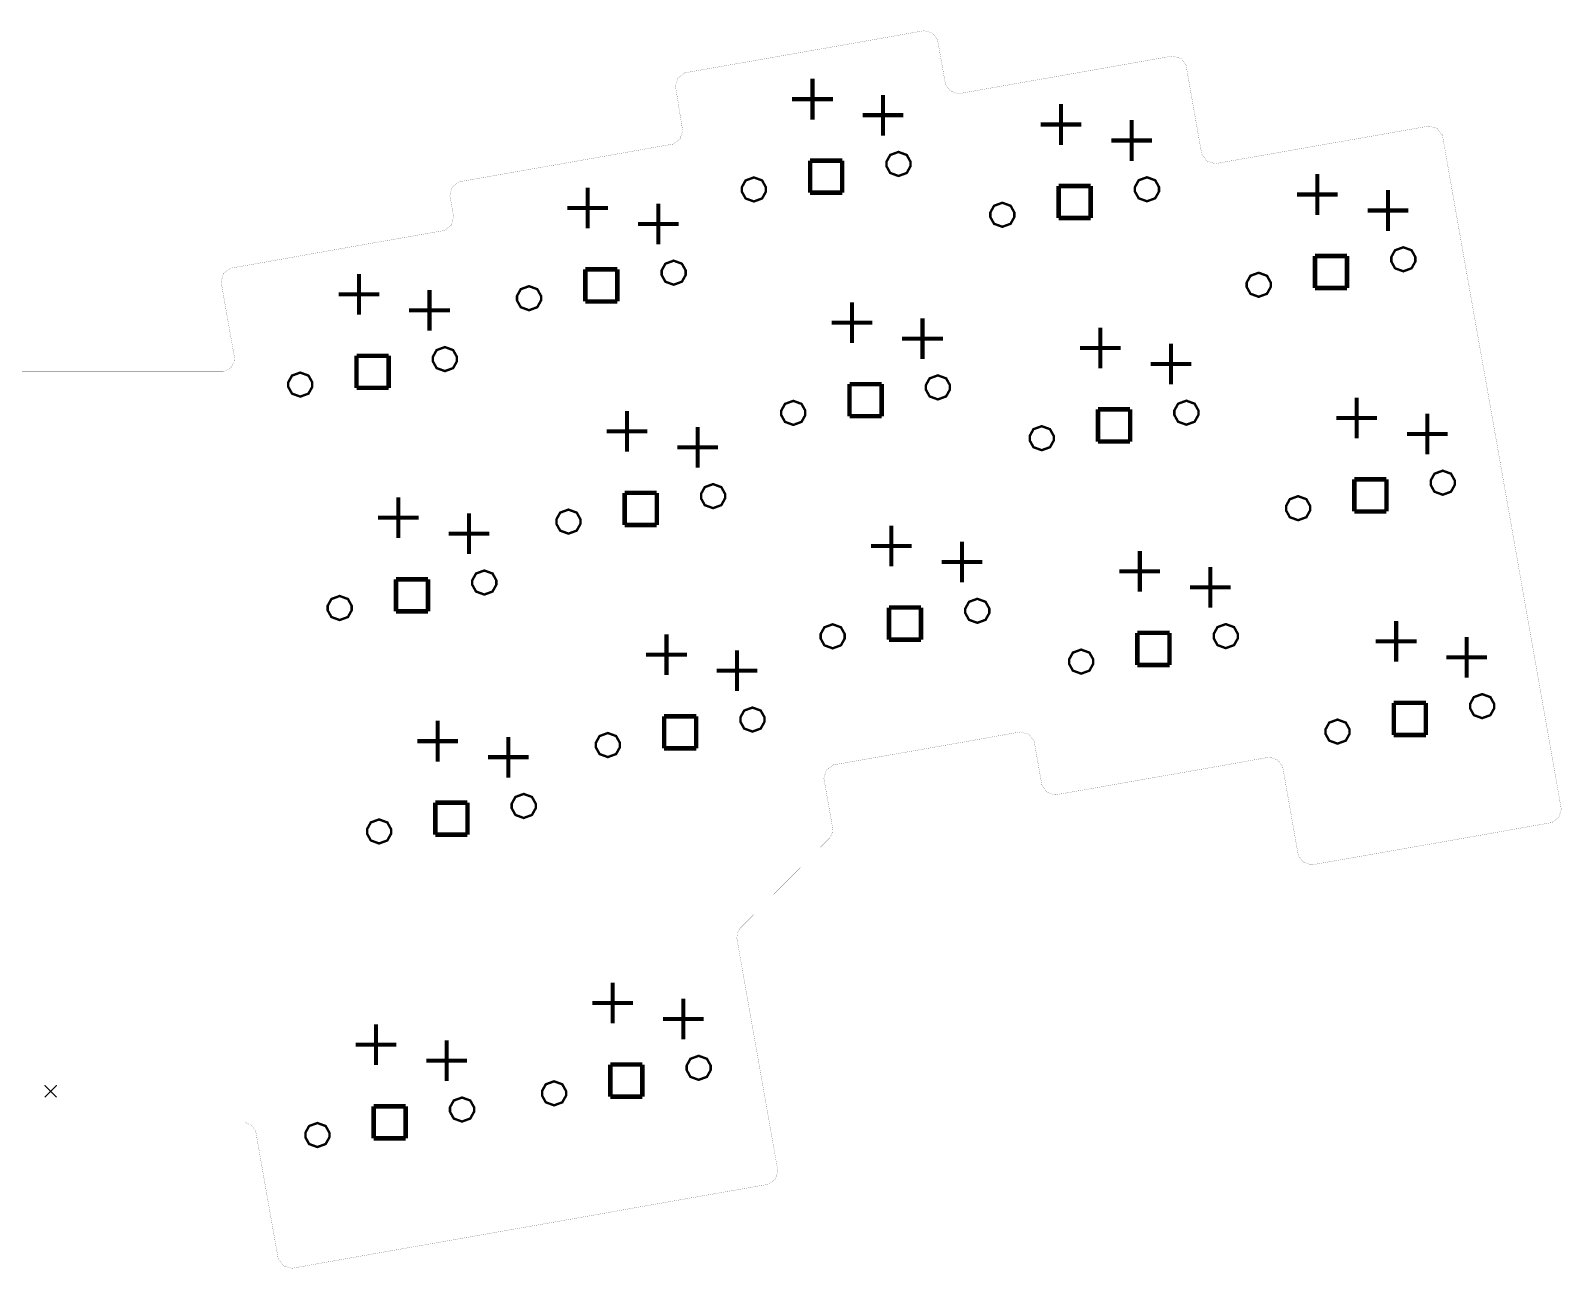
# Model space of a CAD drawing. Extents: x 0.23 to 9.34, y 0.11 to 4.43.
# Drawn here: x 4.824 to 9.339, y 0.778 to 4.429 of the extents above; entities that cross this region are included whole.
import ezdxf

# ---------------------------------------------------------------- set-up
doc = ezdxf.new("R2010")
doc.units = 0
doc.layers.get('0').update_dxf_attribs({"linetype": 'CONTINUOUS'})

msp = doc.modelspace()

# ---------------------------------------------------------------- linework, layer by layer
at = {"color": 173}
for points, const_width in [([(7.45449, 4.428), (6.759, 4.30539)], 0.000394), ([(7.50011, 4.39606), (7.49914, 4.40142), (7.48389, 4.4215), (7.45979, 4.42899), (7.45449, 4.428)], 0.000394), ([(7.52126, 4.27588), (7.50011, 4.39606)], 0.000394), ([(8.18722, 4.35335), (7.56689, 4.24393)], 0.000394), ([(8.23286, 4.3214), (8.23188, 4.32676), (8.21664, 4.34685), (8.19254, 4.35433), (8.18722, 4.35335)], 0.000394), ([(6.759, 4.30539), (6.75369, 4.30447), (6.73372, 4.28944), (6.72607, 4.26568), (6.72694, 4.26036)], 0.000394), ([(7.13015, 4.28694), (7.13015, 4.16689)], 0.012008), ([(8.27729, 4.06939), (8.23286, 4.3214)], 0.000394), ([(6.72694, 4.26036), (6.74653, 4.13867)], 0.000394), ([(7.33837, 4.23969), (7.33837, 4.11963)], 0.012008), ([(7.52126, 4.27588), (7.52219, 4.27056), (7.53743, 4.25049), (7.56153, 4.243), (7.56689, 4.24393)], 0.000394), ([(7.0701, 4.22689), (7.19021, 4.22689)], 0.012008), ([(7.8629, 4.21224), (7.8629, 4.09218)], 0.012008), ([(7.27832, 4.17969), (7.39839, 4.17969)], 0.012008), ([(7.8029, 4.15224), (7.92296, 4.15224)], 0.012008), ([(8.07112, 4.16504), (8.07112, 4.04492)], 0.012008), ([(6.71451, 4.09364), (6.71978, 4.09462), (6.73969, 4.1096), (6.74735, 4.13336), (6.74653, 4.13867)], 0.000394), ([(8.01107, 4.10499), (8.13118, 4.10499)], 0.012008), ([(8.94325, 4.14681), (8.32292, 4.03743)], 0.000394), ([(8.98887, 4.1149), (8.9879, 4.12028), (8.97265, 4.14031), (8.94857, 4.14779), (8.94325, 4.14681)], 0.000394), ([(9.33751, 2.13753), (8.98887, 4.1149)], 0.000394), ([(6.71451, 4.09364), (6.09358, 3.98415)], 0.000394), ([(8.27729, 4.06939), (8.27821, 4.06407), (8.29346, 4.044), (8.31754, 4.03651), (8.32292, 4.03743)], 0.000394), ([(7.21783, 4.04546), (7.12315, 4.04546)], 0.013386), ([(7.12315, 4.04546), (7.12315, 3.95085)], 0.013386), ([(7.21783, 3.95085), (7.21783, 4.04546)], 0.013386), ([(6.09358, 3.98415), (6.08822, 3.98324), (6.06814, 3.96799), (6.06065, 3.9439), (6.06164, 3.93853)], 0.000394), ([(7.95057, 3.97081), (7.8559, 3.97081)], 0.013386), ([(7.8559, 3.97081), (7.8559, 3.87614)], 0.013386), ([(7.95057, 3.87614), (7.95057, 3.97081)], 0.013386), ([(8.61893, 4.00575), (8.61893, 3.88569)], 0.012008), ([(6.06164, 3.93853), (6.07118, 3.88428)], 0.000394), ([(6.46712, 3.96615), (6.46712, 3.84608)], 0.012008), ([(7.12315, 3.95085), (7.21783, 3.95085)], 0.013386), ([(8.55886, 3.94569), (8.67899, 3.94569)], 0.012008), ([(8.82715, 3.9585), (8.82715, 3.83843)], 0.012008), ([(6.03928, 3.83865), (6.0446, 3.83963), (6.06467, 3.85487), (6.0721, 3.87896), (6.07118, 3.88428)], 0.000394), ([(6.40707, 3.90608), (6.52718, 3.90608)], 0.012008), ([(6.67535, 3.91889), (6.67535, 3.79883)], 0.012008), ([(7.8559, 3.87614), (7.95057, 3.87614)], 0.013386), ([(8.76708, 3.89849), (8.88715, 3.89849)], 0.012008), ([(6.03928, 3.83865), (5.41889, 3.72928)], 0.000394), ([(6.61529, 3.85889), (6.73535, 3.85889)], 0.012008), ([(8.7066, 3.76426), (8.61193, 3.76426)], 0.013386), ([(8.61193, 3.76426), (8.61193, 3.66965)], 0.013386), ([(8.7066, 3.66965), (8.7066, 3.76426)], 0.013386), ([(5.41889, 3.72928), (5.41351, 3.72835), (5.3935, 3.71311), (5.38601, 3.68901), (5.38699, 3.68365)], 0.000394), ([(5.79249, 3.71126), (5.79249, 3.59119)], 0.012008), ([(6.55479, 3.72467), (6.46013, 3.72467)], 0.013386), ([(6.46013, 3.72467), (6.46013, 3.63004)], 0.013386), ([(6.55479, 3.63004), (6.55479, 3.72467)], 0.013386), ([(5.38699, 3.68365), (5.42486, 3.46869)], 0.000394), ([(5.73242, 3.65121), (5.85249, 3.65121)], 0.012008), ([(6.00071, 3.66401), (6.00071, 3.54394)], 0.012008), ([(8.61193, 3.66965), (8.7066, 3.66965)], 0.013386), ([(6.46013, 3.63004), (6.55479, 3.63004)], 0.013386), ([(7.24636, 3.62782), (7.24636, 3.50776)], 0.012008), ([(5.94065, 3.604), (6.06071, 3.604)], 0.012008), ([(7.18631, 3.56776), (7.30643, 3.56776)], 0.012008), ([(7.45458, 3.58057), (7.45458, 3.4605)], 0.012008), ([(7.39453, 3.52056), (7.51465, 3.52056)], 0.012008), ([(7.97911, 3.55311), (7.97911, 3.43306)], 0.012008), ([(5.88015, 3.46978), (5.78549, 3.46978)], 0.013386), ([(5.78549, 3.46978), (5.78549, 3.37517)], 0.013386), ([(5.88015, 3.37517), (5.88015, 3.46978)], 0.013386), ([(7.91911, 3.49311), (8.03917, 3.49311)], 0.012008), ([(8.18733, 3.50592), (8.18733, 3.38579)], 0.012008), ([(5.38612, 3.42247), (5.39035, 3.42247), (5.40306, 3.42632), (5.41624, 3.43658), (5.42404, 3.45133), (5.42557, 3.46457), (5.42486, 3.46869)], 0.000394), ([(8.12733, 3.44586), (8.2474, 3.44586)], 0.012008), ([(5.38612, 3.42247), (4.26264, 3.42247)], 0.000394), ([(7.33404, 3.38633), (7.23936, 3.38633)], 0.013386), ([(7.23936, 3.38633), (7.23936, 3.29172)], 0.013386), ([(7.33404, 3.29172), (7.33404, 3.38633)], 0.013386), ([(5.78549, 3.37517), (5.88015, 3.37517)], 0.013386), ([(8.73514, 3.34663), (8.73514, 3.22657)], 0.012008), ([(6.58333, 3.30701), (6.58333, 3.18696)], 0.012008), ([(7.23936, 3.29172), (7.33404, 3.29172)], 0.013386), ([(8.06679, 3.31168), (7.97217, 3.31168)], 0.013386), ([(7.97217, 3.31168), (7.97217, 3.21701)], 0.013386), ([(8.06679, 3.21701), (8.06679, 3.31168)], 0.013386), ([(8.94336, 3.29937), (8.94336, 3.17931)], 0.012008), ([(6.52333, 3.24696), (6.64339, 3.24696)], 0.012008), ([(6.79156, 3.25976), (6.79156, 3.13971)], 0.012008), ([(8.67507, 3.28662), (8.79519, 3.28662)], 0.012008), ([(6.7315, 3.19976), (6.85161, 3.19976)], 0.012008), ([(7.97217, 3.21701), (8.06679, 3.21701)], 0.013386), ([(8.88331, 3.23936), (9.00342, 3.23936)], 0.012008), ([(6.67101, 3.06554), (6.57633, 3.06554)], 0.013386), ([(6.57633, 3.06554), (6.57633, 2.97092)], 0.013386), ([(6.67101, 2.97092), (6.67101, 3.06554)], 0.013386), ([(8.82281, 3.10514), (8.72814, 3.10514)], 0.013386), ([(8.72814, 3.10514), (8.72814, 3.01053)], 0.013386), ([(8.82281, 3.01053), (8.82281, 3.10514)], 0.013386), ([(5.90869, 3.05214), (5.90869, 2.93207)], 0.012008), ([(5.84864, 2.99208), (5.96875, 2.99208)], 0.012008), ([(6.11692, 3.00489), (6.11692, 2.88482)], 0.012008), ([(8.72814, 3.01053), (8.82281, 3.01053)], 0.013386), ([(6.05686, 2.94488), (6.17697, 2.94488)], 0.012008), ([(6.57633, 2.97092), (6.67101, 2.97092)], 0.013386), ([(7.36257, 2.96869), (7.36257, 2.84864)], 0.012008), ([(7.30257, 2.90864), (7.42264, 2.90864)], 0.012008), ([(7.57081, 2.92144), (7.57081, 2.80138)], 0.012008), ([(8.09538, 2.89399), (8.09538, 2.77393)], 0.012008), ([(7.51079, 2.86143), (7.63086, 2.86143)], 0.012008), ([(8.30354, 2.84679), (8.30354, 2.72672)], 0.012008), ([(5.99636, 2.81065), (5.90169, 2.81065)], 0.013386), ([(5.90169, 2.81065), (5.90169, 2.71604)], 0.013386), ([(5.99636, 2.71604), (5.99636, 2.81065)], 0.013386), ([(8.03532, 2.83399), (8.15539, 2.83399)], 0.012008), ([(8.24354, 2.78674), (8.36361, 2.78674)], 0.012008), ([(5.90169, 2.71604), (5.99636, 2.71604)], 0.013386), ([(7.45025, 2.72721), (7.35558, 2.72721)], 0.013386), ([(7.35558, 2.72721), (7.35558, 2.6326)], 0.013386), ([(7.45025, 2.6326), (7.45025, 2.72721)], 0.013386), ([(8.85135, 2.6875), (8.85135, 2.56743)], 0.012008), ([(6.69954, 2.64789), (6.69954, 2.52783)], 0.012008), ([(7.35558, 2.6326), (7.45025, 2.6326)], 0.013386), ([(8.183, 2.65256), (8.08837, 2.65256)], 0.013386), ([(8.08837, 2.65256), (8.08837, 2.55789)], 0.013386), ([(8.183, 2.55789), (8.183, 2.65256)], 0.013386), ([(8.79135, 2.6275), (8.9114, 2.6275)], 0.012008), ([(9.05957, 2.64031), (9.05957, 2.52018)], 0.012008), ([(6.63954, 2.58783), (6.7596, 2.58783)], 0.012008), ([(6.90776, 2.60064), (6.90776, 2.48058)], 0.012008), ([(8.99951, 2.58024), (9.11962, 2.58024)], 0.012008), ([(6.84776, 2.54064), (6.96783, 2.54064)], 0.012008), ([(8.08837, 2.55789), (8.183, 2.55789)], 0.013386), ([(8.93901, 2.44601), (8.84435, 2.44601)], 0.013386), ([(8.84435, 2.44601), (8.84435, 2.3514)], 0.013386), ([(8.93901, 2.3514), (8.93901, 2.44601)], 0.013386), ([(6.0249, 2.39301), (6.0249, 2.27294)], 0.012008), ([(6.78722, 2.40642), (6.6926, 2.40642)], 0.013386), ([(6.6926, 2.40642), (6.6926, 2.31179)], 0.013386), ([(6.78722, 2.31179), (6.78722, 2.40642)], 0.013386), ([(6.23313, 2.34576), (6.23313, 2.22569)], 0.012008), ([(7.19646, 2.26372), (7.73926, 2.35943)], 0.000394), ([(7.78489, 2.32747), (7.7839, 2.33285), (7.76867, 2.35292), (7.74457, 2.3604), (7.73926, 2.35943)], 0.000394), ([(8.84435, 2.3514), (8.93901, 2.3514)], 0.013386), ([(5.9649, 2.33296), (6.08496, 2.33296)], 0.012008), ([(6.6926, 2.31179), (6.78722, 2.31179)], 0.013386), ([(7.78489, 2.32747), (7.8061, 2.20731)], 0.000394), ([(6.17307, 2.28575), (6.29318, 2.28575)], 0.012008), ([(7.19646, 2.26372), (7.19108, 2.26281), (7.17106, 2.24756), (7.16357, 2.22347), (7.16456, 2.2181)], 0.000394), ([(7.85167, 2.17535), (8.47206, 2.28472)], 0.000394), ([(8.51764, 2.25282), (8.51665, 2.25819), (8.50142, 2.27821), (8.47737, 2.28569), (8.47206, 2.28472)], 0.000394), ([(7.18901, 2.07921), (7.16456, 2.2181)], 0.000394), ([(8.51764, 2.25282), (8.56207, 2.00082)], 0.000394), ([(7.8061, 2.20731), (7.80701, 2.20199), (7.82226, 2.18192), (7.84631, 2.17443), (7.85167, 2.17535)], 0.000394), ([(6.11257, 2.15153), (6.0179, 2.15153)], 0.013386), ([(6.0179, 2.15153), (6.0179, 2.05692)], 0.013386), ([(6.11257, 2.05692), (6.11257, 2.15153)], 0.013386), ([(9.30561, 2.0919), (9.31093, 2.09289), (9.331, 2.10813), (9.33843, 2.13222), (9.33751, 2.13753)], 0.000394), ([(7.17822, 2.04465), (7.18044, 2.04693), (7.18782, 2.06065), (7.18956, 2.07607), (7.18901, 2.07921)], 0.000394), ([(8.60769, 1.96886), (9.30561, 2.0919)], 0.000394), ([(6.0179, 2.05692), (6.11257, 2.05692)], 0.013386), ([(6.9184, 1.78288), (7.17822, 2.04465)], 0.000394), ([(8.56207, 2.00082), (8.56299, 1.9955), (8.57824, 1.97542), (8.60232, 1.96793), (8.60769, 1.96886)], 0.000394), ([(6.9184, 1.78288), (6.91613, 1.78065), (6.90875, 1.76693), (6.90696, 1.75146), (6.90756, 1.74832)], 0.000394), ([(7.02707, 1.07048), (6.90756, 1.74832)], 0.000394), ([(6.5409, 1.6205), (6.5409, 1.50043)], 0.012008), ([(6.4809, 1.56044), (6.60097, 1.56044)], 0.012008), ([(6.74914, 1.57324), (6.74914, 1.45318)], 0.012008), ([(5.84304, 1.49744), (5.84304, 1.37733)], 0.012008), ([(6.68907, 1.51324), (6.80919, 1.51324)], 0.012008), ([(6.05122, 1.45019), (6.05122, 1.33013)], 0.012008), ([(5.78299, 1.43739), (5.90306, 1.43739)], 0.012008), ([(5.99121, 1.39014), (6.11128, 1.39014)], 0.012008), ([(6.62858, 1.37902), (6.5339, 1.37902)], 0.013386), ([(6.5339, 1.37902), (6.5339, 1.2844)], 0.013386), ([(6.62858, 1.2844), (6.62858, 1.37902)], 0.013386), ([(4.86572, 1.31803), (4.90115, 1.28255)], 0.003543), ([(4.90115, 1.31803), (4.86572, 1.28255)], 0.003543), ([(6.5339, 1.2844), (6.62858, 1.2844)], 0.013386), ([(5.93067, 1.25597), (5.83604, 1.25597)], 0.013386), ([(5.83604, 1.25597), (5.83604, 1.1613)], 0.013386), ([(5.93067, 1.1613), (5.93067, 1.25597)], 0.013386), ([(4.19824, 1.20866), (5.45053, 1.20866)], 0.000394), ([(5.48931, 1.17611), (5.48844, 1.18083), (5.47586, 1.19949), (5.45682, 1.20866), (5.45053, 1.20866)], 0.000394), ([(5.48931, 1.17611), (5.55376, 0.81071)], 0.000394), ([(5.83604, 1.1613), (5.93067, 1.1613)], 0.013386), ([(6.99517, 1.0249), (7.00049, 1.02588), (7.02056, 1.04112), (7.028, 1.06516), (7.02707, 1.07048)], 0.000394), ([(5.59933, 0.778754), (6.99517, 1.0249)], 0.000394), ([(5.55376, 0.81071), (5.55469, 0.805393), (5.56993, 0.785319), (5.59397, 0.777832), (5.59933, 0.778754)], 0.000394)]:
    msp.add_lwpolyline(points, dxfattribs=dict(at, const_width=const_width))
at = {"color": 173, "const_width": 0.007087}
for points in [[(7.41917, 4.03575), (7.41917, 4.04243), (7.40804, 4.06233), (7.38374, 4.07124), (7.35938, 4.06233), (7.34831, 4.04243), (7.34831, 4.03575), (7.34831, 4.02914), (7.35938, 4.00922), (7.38374, 4.00032), (7.40804, 4.00922), (7.41917, 4.02914), (7.41917, 4.03575)], [(6.99268, 3.96056), (6.99268, 3.96724), (6.98156, 3.98714), (6.95725, 3.99604), (6.93289, 3.98714), (6.92182, 3.96724), (6.92182, 3.96056), (6.92182, 3.95394), (6.93289, 3.93403), (6.95725, 3.92513), (6.98156, 3.93403), (6.99268, 3.95394), (6.99268, 3.96056)], [(8.15192, 3.96104), (8.15192, 3.96772), (8.14079, 3.98763), (8.11649, 3.99653), (8.09212, 3.98763), (8.08106, 3.96772), (8.08106, 3.96104), (8.08106, 3.95443), (8.09212, 3.93451), (8.11649, 3.92567), (8.14079, 3.93451), (8.15192, 3.95443), (8.15192, 3.96104)], [(7.72542, 3.88585), (7.72542, 3.89253), (7.71431, 3.91243), (7.69, 3.92133), (7.66564, 3.91243), (7.65457, 3.89253), (7.65457, 3.88585), (7.65457, 3.87924), (7.66564, 3.85932), (7.69, 3.85042), (7.71431, 3.85932), (7.72542, 3.87924), (7.72542, 3.88585)], [(8.90793, 3.75456), (8.90793, 3.76124), (8.89681, 3.78114), (8.8725, 3.79004), (8.84814, 3.78114), (8.83708, 3.76124), (8.83708, 3.75456), (8.83708, 3.74794), (8.84814, 3.72803), (8.8725, 3.71913), (8.89681, 3.72803), (8.90793, 3.74794), (8.90793, 3.75456)], [(6.75613, 3.71496), (6.75613, 3.72163), (6.74501, 3.74154), (6.72071, 3.75043), (6.69635, 3.74154), (6.68528, 3.72163), (6.68528, 3.71496), (6.68528, 3.70833), (6.69635, 3.68842), (6.72071, 3.67953), (6.74501, 3.68842), (6.75613, 3.70833), (6.75613, 3.71496)], [(8.48144, 3.67936), (8.48144, 3.68604), (8.47032, 3.70594), (8.44601, 3.71485), (8.42165, 3.70594), (8.4106, 3.68604), (8.4106, 3.67936), (8.4106, 3.67275), (8.42165, 3.65283), (8.44601, 3.64393), (8.47032, 3.65283), (8.48144, 3.67275), (8.48144, 3.67936)], [(6.32964, 3.63976), (6.32964, 3.64643), (6.31853, 3.66635), (6.29422, 3.67524), (6.26986, 3.66635), (6.25879, 3.64643), (6.25879, 3.63976), (6.25879, 3.63314), (6.26986, 3.61322), (6.29422, 3.60433), (6.31853, 3.61322), (6.32964, 3.63314), (6.32964, 3.63976)], [(6.08149, 3.46007), (6.08149, 3.46674), (6.07036, 3.48665), (6.04606, 3.49556), (6.02171, 3.48665), (6.01064, 3.46674), (6.01064, 3.46007), (6.01064, 3.45344), (6.02171, 3.43354), (6.04606, 3.42464), (6.07036, 3.43354), (6.08149, 3.45344), (6.08149, 3.46007)], [(5.655, 3.38488), (5.655, 3.39154), (5.64388, 3.41146), (5.61957, 3.42036), (5.59521, 3.41146), (5.58415, 3.39154), (5.58415, 3.38488), (5.58415, 3.37825), (5.59521, 3.35835), (5.61957, 3.34944), (5.64388, 3.35835), (5.655, 3.37825), (5.655, 3.38488)], [(7.53538, 3.37663), (7.53538, 3.38331), (7.52425, 3.40321), (7.49994, 3.41211), (7.47558, 3.40321), (7.46451, 3.38331), (7.46451, 3.37663), (7.46451, 3.37001), (7.47558, 3.3501), (7.49994, 3.34119), (7.52425, 3.3501), (7.53538, 3.37001), (7.53538, 3.37663)], [(7.10889, 3.30143), (7.10889, 3.30811), (7.09776, 3.32801), (7.07346, 3.33692), (7.0491, 3.32801), (7.03803, 3.30811), (7.03803, 3.30143), (7.03803, 3.29482), (7.0491, 3.2749), (7.07346, 3.266), (7.09776, 3.2749), (7.10889, 3.29482), (7.10889, 3.30143)], [(8.26818, 3.30192), (8.26818, 3.3086), (8.25706, 3.3285), (8.23269, 3.3374), (8.20833, 3.3285), (8.19726, 3.3086), (8.19726, 3.30192), (8.19726, 3.29531), (8.20833, 3.27539), (8.23269, 3.26654), (8.25706, 3.27539), (8.26818, 3.29531), (8.26818, 3.30192)], [(7.84164, 3.22672), (7.84164, 3.2334), (7.83051, 3.25331), (7.80621, 3.26221), (7.78185, 3.25331), (7.77078, 3.2334), (7.77078, 3.22672), (7.77078, 3.22011), (7.78185, 3.20019), (7.80621, 3.19135), (7.83051, 3.20019), (7.84164, 3.22011), (7.84164, 3.22672)], [(9.02414, 3.09543), (9.02414, 3.10211), (9.01303, 3.12201), (8.98872, 3.13092), (8.96436, 3.12201), (8.95329, 3.10211), (8.95329, 3.09543), (8.95329, 3.08882), (8.96436, 3.0689), (8.98872, 3.06), (9.01303, 3.0689), (9.02414, 3.08882), (9.02414, 3.09543)], [(6.87235, 3.05583), (6.87235, 3.0625), (6.86122, 3.08242), (6.83692, 3.09131), (6.81256, 3.08242), (6.80149, 3.0625), (6.80149, 3.05583), (6.80149, 3.04921), (6.81256, 3.02929), (6.83692, 3.0204), (6.86122, 3.02929), (6.87235, 3.04921), (6.87235, 3.05583)], [(8.59765, 3.02024), (8.59765, 3.02692), (8.58653, 3.04682), (8.56222, 3.05572), (8.53787, 3.04682), (8.52681, 3.02692), (8.52681, 3.02024), (8.52681, 3.01361), (8.53787, 2.99371), (8.56222, 2.98481), (8.58653, 2.99371), (8.59765, 3.01361), (8.59765, 3.02024)], [(6.44586, 2.98062), (6.44586, 2.98731), (6.43474, 3.00722), (6.41043, 3.01611), (6.38607, 3.00722), (6.375, 2.98731), (6.375, 2.98062), (6.375, 2.97401), (6.38607, 2.9541), (6.41043, 2.94521), (6.43474, 2.9541), (6.44586, 2.97401), (6.44586, 2.98062)], [(6.19769, 2.80094), (6.19769, 2.80761), (6.18658, 2.82753), (6.16228, 2.83643), (6.13792, 2.82753), (6.12685, 2.80761), (6.12685, 2.80094), (6.12685, 2.79432), (6.13792, 2.77442), (6.16228, 2.76551), (6.18658, 2.77442), (6.19769, 2.79432), (6.19769, 2.80094)], [(5.77121, 2.72575), (5.77121, 2.73242), (5.7601, 2.75233), (5.73579, 2.76124), (5.71143, 2.75233), (5.70036, 2.73242), (5.70036, 2.72575), (5.70036, 2.71912), (5.71143, 2.69922), (5.73579, 2.69032), (5.7601, 2.69922), (5.77121, 2.71912), (5.77121, 2.72575)], [(7.65158, 2.7175), (7.65158, 2.72418), (7.64046, 2.74408), (7.61615, 2.75299), (7.59179, 2.74408), (7.58074, 2.72418), (7.58074, 2.7175), (7.58074, 2.71089), (7.59179, 2.69097), (7.61615, 2.68207), (7.64046, 2.69097), (7.65158, 2.71089), (7.65158, 2.7175)], [(7.2251, 2.64231), (7.2251, 2.64899), (7.21397, 2.66889), (7.18967, 2.67779), (7.16531, 2.66889), (7.15424, 2.64899), (7.15424, 2.64231), (7.15424, 2.63569), (7.16531, 2.61578), (7.18967, 2.60688), (7.21397, 2.61578), (7.2251, 2.63569), (7.2251, 2.64231)], [(8.38439, 2.64285), (8.38439, 2.64953), (8.37326, 2.66943), (8.3489, 2.67828), (8.32454, 2.66943), (8.31347, 2.64953), (8.31347, 2.64285), (8.31347, 2.63624), (8.32454, 2.61632), (8.3489, 2.60742), (8.37326, 2.61632), (8.38439, 2.63624), (8.38439, 2.64285)], [(7.9579, 2.5676), (7.9579, 2.57428), (7.94678, 2.59418), (7.92242, 2.60308), (7.89806, 2.59418), (7.88699, 2.57428), (7.88699, 2.5676), (7.88699, 2.56099), (7.89806, 2.54107), (7.92242, 2.53222), (7.94678, 2.54107), (7.9579, 2.56099), (7.9579, 2.5676)], [(9.14035, 2.43631), (9.14035, 2.44299), (9.12924, 2.46289), (9.10493, 2.47179), (9.08057, 2.46289), (9.0695, 2.44299), (9.0695, 2.43631), (9.0695, 2.42969), (9.08057, 2.40978), (9.10493, 2.40088), (9.12924, 2.40978), (9.14035, 2.42969), (9.14035, 2.43631)], [(6.98856, 2.39671), (6.98856, 2.40338), (6.97743, 2.42329), (6.95313, 2.43218), (6.92876, 2.42329), (6.91769, 2.40338), (6.91769, 2.39671), (6.91769, 2.39008), (6.92876, 2.37017), (6.95313, 2.36128), (6.97743, 2.37017), (6.98856, 2.39008), (6.98856, 2.39671)], [(8.71386, 2.36111), (8.71386, 2.36778), (8.70275, 2.38769), (8.67844, 2.3966), (8.65408, 2.38769), (8.64301, 2.36778), (8.64301, 2.36111), (8.64301, 2.35449), (8.65408, 2.33458), (8.67844, 2.32568), (8.70275, 2.33458), (8.71386, 2.35449), (8.71386, 2.36111)], [(6.56207, 2.3215), (6.56207, 2.32818), (6.55094, 2.3481), (6.52664, 2.35699), (6.50228, 2.3481), (6.49121, 2.32818), (6.49121, 2.3215), (6.49121, 2.31489), (6.50228, 2.29497), (6.52664, 2.28608), (6.55094, 2.29497), (6.56207, 2.31489), (6.56207, 2.3215)], [(6.31392, 2.14182), (6.31392, 2.14849), (6.30279, 2.1684), (6.27849, 2.17731), (6.25413, 2.1684), (6.24306, 2.14849), (6.24306, 2.14182), (6.24306, 2.13519), (6.25413, 2.11529), (6.27849, 2.10639), (6.30279, 2.11529), (6.31392, 2.13519), (6.31392, 2.14182)], [(5.88743, 2.06662), (5.88743, 2.07329), (5.87631, 2.09321), (5.852, 2.10211), (5.82764, 2.09321), (5.81657, 2.07329), (5.81657, 2.06662), (5.81657, 2.06), (5.82764, 2.0401), (5.852, 2.03119), (5.87631, 2.0401), (5.88743, 2.06), (5.88743, 2.06662)], [(6.82992, 1.3693), (6.82992, 1.37598), (6.81879, 1.39589), (6.79449, 1.40479), (6.77013, 1.39589), (6.75906, 1.37598), (6.75906, 1.3693), (6.75906, 1.36268), (6.77013, 1.34277), (6.79449, 1.33388), (6.81879, 1.34277), (6.82992, 1.36268), (6.82992, 1.3693)], [(6.40343, 1.29411), (6.40343, 1.30078), (6.39231, 1.32069), (6.368, 1.32959), (6.34364, 1.32069), (6.33257, 1.30078), (6.33257, 1.29411), (6.33257, 1.28749), (6.34364, 1.26758), (6.368, 1.25868), (6.39231, 1.26758), (6.40343, 1.28749), (6.40343, 1.29411)], [(6.13206, 1.24626), (6.13206, 1.25293), (6.12093, 1.27284), (6.09657, 1.28168), (6.07221, 1.27284), (6.06114, 1.25293), (6.06114, 1.24626), (6.06114, 1.23964), (6.07221, 1.21973), (6.09657, 1.21083), (6.12093, 1.21973), (6.13206, 1.23964), (6.13206, 1.24626)], [(5.70557, 1.17106), (5.70557, 1.17773), (5.69444, 1.19765), (5.67008, 1.20649), (5.64572, 1.19765), (5.63465, 1.17773), (5.63465, 1.17106), (5.63465, 1.16444), (5.64572, 1.14453), (5.67008, 1.13563), (5.69444, 1.14453), (5.70557, 1.16444), (5.70557, 1.17106)]]:
    msp.add_lwpolyline(points, close=True, dxfattribs=at)

doc.saveas('drawing.dxf')
